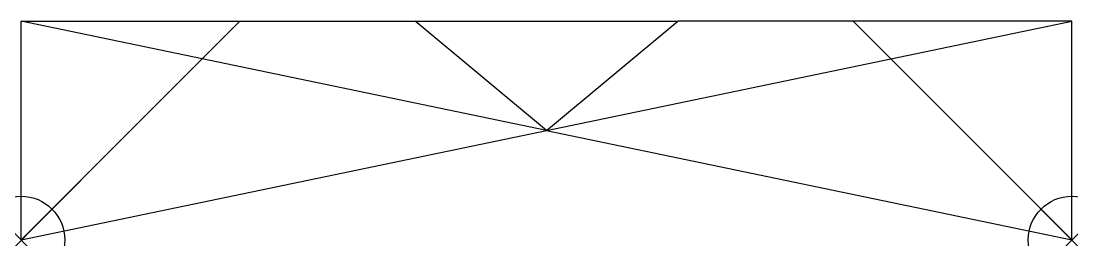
# Model space of a CAD drawing. Header units: metres. Extents: x 0 to 12, y -2.5 to 0.
import ezdxf

# ---------------------------------------------------------------- set-up
doc = ezdxf.new("R2010")
doc.units = ezdxf.units.M
doc.header["$PDMODE"] = 35

msp = doc.modelspace()

# ---------------------------------------------------------------- linework, layer by layer
at = {"linetype": 'Continuous'}
for p, q in [((0, 0), (2.5, 0)), ((2.5, 0), (0, -2.5)), ((0, -2.5), (0, 0)), ((6, -1.25), (0, 0)), ((2.5, 0), (4.5, 0)), ((4.5, 0), (7.5, 0)), ((6, -1.25), (4.5, 0)), ((6, -1.25), (7.5, 0)), ((6, -1.25), (12, 0)), ((9.5, 0), (7.5, 0)), ((9.5, 0), (12, -2.5)), ((12, 0), (9.5, 0)), ((12, -2.5), (12, 0)), ((0, -2.5), (6, -1.25)), ((6, -1.25), (12, -2.5))]:
    msp.add_line(p, q, dxfattribs=at)
for p in [(0, -2.5), (12, -2.5)]:
    msp.add_point(p, dxfattribs=at)

doc.saveas('drawing.dxf')
